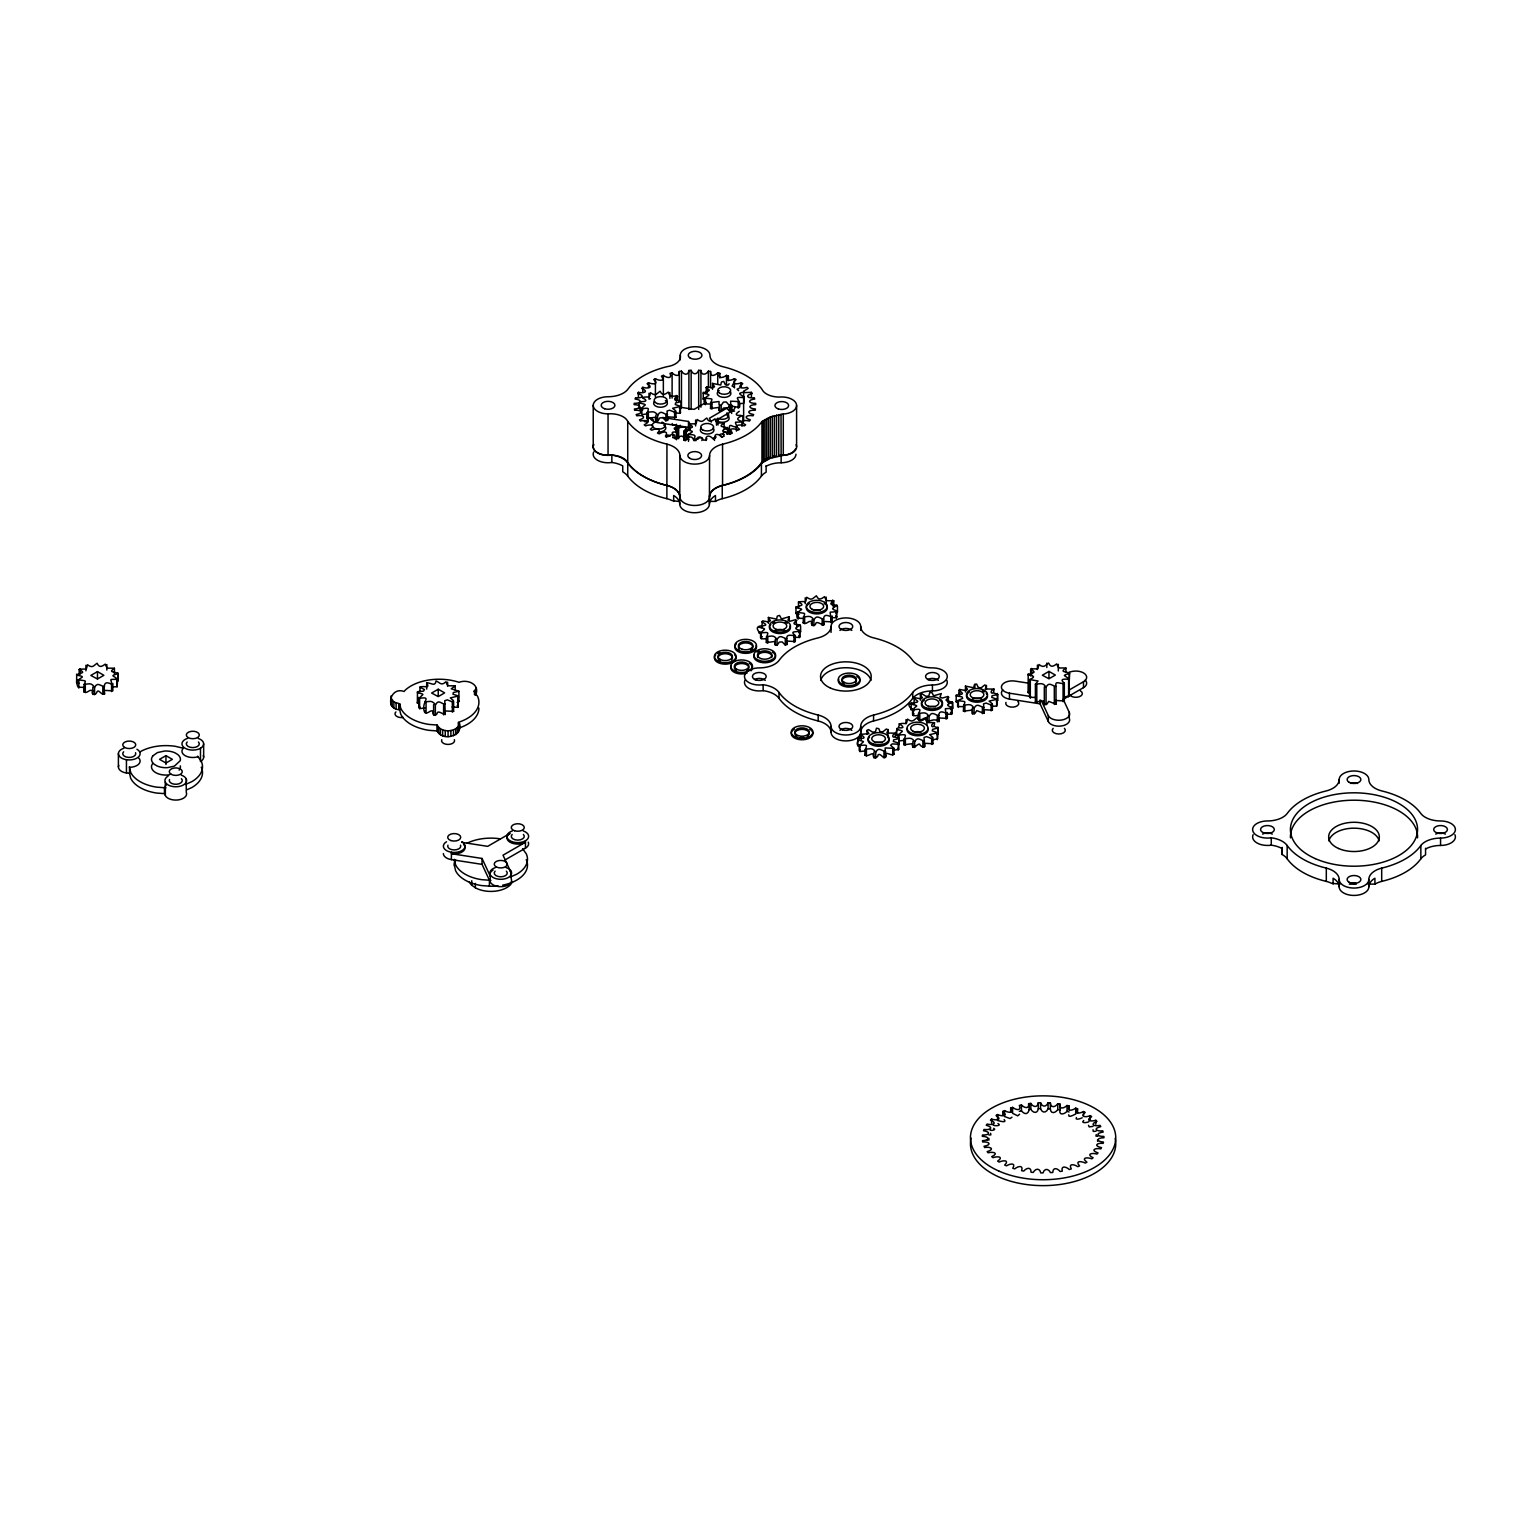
<?xml version="1.0" encoding="UTF-8"?>
<svg xmlns="http://www.w3.org/2000/svg" width="1532" height="1532" viewBox="0 0 1532 1532"><rect width="100%" height="100%" fill="white"/><g stroke="black" fill="none" stroke-linecap="round" stroke-linejoin="round"><path stroke-width="1.5" d="M679.748 496.789A21.563 12.447 0 0 0 666.88 485.395A72.349 41.766 0 0 1 627.737 462.798A17.771 10.264 0 0 0 608.051 455.215A14.841 8.56 0 0 1 593.727 444.433A14.841 8.56 0 0 0 611.842 455.081A22.52 13.003 0 0 1 627.737 462.798A72.655 41.938 0 0 0 666.937 485.472A21.62 12.486 0 0 1 679.902 496.904A14.841 8.56 0 0 0 694.724 505.483A14.841 8.56 0 0 0 709.565 496.904A21.391 12.352 0 0 1 722.549 485.548A72.655 41.938 0 0 0 761.959 462.913L770.366 458.279L783.292 455.33L783.292 413.966L785.61 413.793A14.841 8.56 0 0 0 796.468 404.41A14.841 8.56 0 0 0 781.78 396.96A17.771 10.264 0 0 1 762.093 389.454A72.655 41.938 0 0 0 722.893 366.703A21.62 12.486 0 0 1 709.929 355.271A14.841 8.56 0 0 0 695.107 346.711A14.841 8.56 0 0 0 680.265 355.271A17.771 10.264 0 0 1 667.282 366.627A72.655 41.938 0 0 0 627.871 389.262A21.62 12.486 0 0 1 608.051 396.75A14.841 8.56 0 0 0 593.229 405.31L593.229 446.655M1010.66 1112.002L1010.66 1108.076L1012.595 1107.387C1015.678 1109.915 1021.767 1111.409 1019.354 1105.453L1021.442 1104.955C1024.257 1107.981 1029.389 1109.474 1028.642 1103.672L1030.844 1103.385C1033.162 1107.291 1037.547 1107.981 1038.313 1102.772L1040.554 1102.695C1042.162 1107.33 1046.279 1107.234 1048.099 1102.772L1050.339 1102.906C1050.684 1108.345 1055.28 1107.272 1057.769 1103.691L1059.933 1104.036C1058.918 1109.838 1064.089 1108.402 1067.038 1105.491L1069.106 1106.027C1066.406 1111.926 1072.477 1110.547 1075.713 1108.134L1077.59 1108.842L1077.59 1112.787M1340.06 884.117L1331.576 883.294A21.563 12.447 0 0 0 1326.31 881.398A72.349 41.766 0 0 1 1287.167 858.801A22.52 13.003 0 0 0 1282.169 854.511L1282.265 847.388M114.421 673.812L114.421 668.278C107.24 667.703 107.412 669.829 105.229 664.122C101.533 666.956 99.12 667.818 97.091 663.26C93.356 665.692 92.705 668.622 87.439 664.735C85.983 671.38 86.864 668.048 79.166 669.503L79.166 675.057M455.195 690.013L455.195 685.896C448.129 685.283 447.976 687.504 445.984 681.721C441.312 686.164 440.22 682.832 436.103 680.917C434.897 687.274 431.354 682.563 426.7 682.87C430.626 689.343 423.866 685.264 419.94 687.121L419.94 691.258M651.923 418.772C645.259 414.923 649.97 421.836 647.232 422.526M677.489 396.252C670.997 399.086 677.891 403.739 677.489 396.252C670.422 395.62 670.288 397.956 668.278 392.096C664.601 394.93 662.169 395.811 660.158 391.235C656.424 393.686 655.773 396.616 650.506 392.709C648.898 399.814 650.104 395.677 642.234 397.497M724.1 428.96L724.1 423.043C717.014 422.449 716.919 424.632 714.889 418.887C711.212 421.721 708.799 422.602 706.769 418.025C702.939 420.457 702.537 423.426 697.117 419.5C695.432 426.796 696.907 422.506 688.845 424.287L688.845 430.186M729.098 383.766L728.083 385.126L725.402 384.858L723.698 381.391L721.419 382.043L720.749 385.068L712.533 383.402L714.525 386.811L712.361 387.941L706.673 386.773L705.773 393.552M796.889 626.377L795.797 619.656L790.167 621.207L787.965 620.115L789.286 616.726L781.473 618.947L779.558 615.443L777.279 616.094L776.609 619.12L768.394 617.453L770.404 620.728L768.451 621.973L762.534 620.824L761.634 627.603L762.534 626.722M833.753 606.71L833.753 600.812C826.571 600.238 826.725 602.363 824.542 596.637C820.846 599.491 818.433 600.352 816.403 595.795C812.669 598.227 812.037 601.157 806.751 597.269C805.085 604.566 806.56 600.276 798.478 602.038L798.478 607.955M895.55 733.158C889.058 735.973 895.952 740.626 895.55 733.158L886.856 733.043L888.081 730.075L886.358 729.002L882.815 731.817L879.942 731.607L878.851 728.677L876.457 728.198L875.481 731.76L872.665 732.181L868.567 729.615L867.074 730.802L868.912 733.656L860.295 734.383C861.061 737.83 853.018 744.648 860.141 746.639M934.501 722.664C928.009 725.479 934.788 730.209 934.501 722.664C927.377 722.051 927.243 724.291 925.29 718.489C921.613 721.342 919.2 722.204 917.17 717.646C913.417 720.078 912.785 723.008 907.519 719.121C905.833 726.417 907.308 722.127 899.246 723.889C900.242 727.528 891.93 733.273 898.633 736.049M948.921 703.226L947.829 696.524L942.199 698.075L939.997 696.983L941.318 693.575L933.524 695.815L932.222 692.847L929.828 692.368L928.832 695.93L926.037 696.332L921.919 693.785L920.445 694.973L922.417 697.73L920.675 698.764L914.566 697.692L913.666 704.471M993.981 689.094C987.489 691.928 994.211 696.639 993.981 689.094L985.268 688.979L986.493 686.01L984.77 684.938L981.227 687.753L978.354 687.542L976.631 684.076L974.371 684.727L973.682 687.753L965.466 686.087L967.496 689.362L965.735 690.53L959.626 689.457L958.726 694.264L956.16 695.911L961.981 696.811L962.632 698.439L957.634 700.603L957.634 706.501L964.471 706.712M1065.908 672.491L1065.908 668.067C1058.727 667.492 1058.899 669.599 1056.716 663.892C1053.02 666.746 1050.607 667.607 1048.577 663.03C1044.843 665.482 1044.192 668.412 1038.926 664.524C1037.241 671.82 1038.734 667.531 1030.653 669.293L1030.653 675.938M729.711 434.265L728.734 432.101L731.549 431.258M79.166 669.503C86.749 673.486 80.181 672.51 76.6 675.095C91.173 677.872 72.483 676.531 78.094 687.159L85.083 687.447M79.013 683.234L76.6 682.468L77.117 681.319M418.849 703.571L417.374 703.035L417.47 691.679L423.445 691.181L424.46 689.611L419.94 687.121M417.374 703.035L417.47 702.02M642.789 409.867C638.384 410.48 638.021 403.05 640.797 401.748M639.667 408.967L639.763 407.952M688.845 424.287C697.998 428.52 686.719 427.236 687.236 430.224C701.599 431.928 679.902 433.479 688.826 439.646M688.691 436.524L686.279 435.758L686.796 434.609M705.773 387.634C713.357 391.618 706.769 390.641 703.207 393.207C717.091 396.003 700.852 394.337 704.682 403.816L711.691 404.103M705.601 399.89L703.207 399.124L703.724 397.975M760.542 633.712C748.439 620.766 775.594 629.556 761.634 621.686M759.068 633.176L759.585 632.027M798.478 602.038C806.062 606.021 799.493 605.025 795.912 607.61C809.739 610.368 793.595 608.779 797.406 618.219L803.802 618.43M799.053 614.428L795.912 613.528L797.597 612.072M857.728 745.873L857.843 738.941M896.68 735.379L896.775 728.447M913.895 710.886C897.771 698.496 928.009 706.003 913.666 698.554M911.1 710.044L911.195 703.111M958.113 702.479L956.16 701.809L956.677 700.66M1030.653 669.293C1038.026 673.333 1031.706 672.28 1028.087 674.865C1034.043 675.823 1035.938 676.895 1029.581 679.557L1029.581 697.29L1036.417 697.481M1030.059 693.249L1028.087 692.598L1028.623 691.449M714.525 440.431L713.663 437.826L716.229 437.022M92.705 690.951C89.545 688.213 87.247 694.398 83.915 691.851C82.575 679.174 90.809 681.625 78.094 679.787M83.915 691.851L84.969 689.764M444.72 711.25C447.918 719.561 437.463 707.803 436.965 713.893C435.088 716.919 431.411 713.797 433.384 711.403C430.205 708.952 428.002 714.927 424.69 712.418C420.074 702.116 433.345 696.179 419.596 698.324C421.53 694.092 426.949 694.724 417.374 692.694M424.69 712.418L425.13 711.116M667.014 417.202L667.837 419.883L665.884 420.84L662.782 417.719L659.909 417.891L657.63 421.128L655.524 420.323L655.485 417.259L646.983 418.351C645.47 410.212 653.379 406.957 642.348 408.718C642.061 404.793 650.564 405.291 639.667 403.069M646.983 418.351L647.27 417.355M683.77 440.297L683.827 431.143L686.47 428.175L684.574 426.911L678.676 427.677L677.948 426.739L680.342 425.264M743.863 392.192C734.843 393.494 743.231 394.796 743.25 397.573C731.281 396.673 741.66 399.201 739.439 407.493L732.717 406.325L730.592 407.091L731.377 410.04L729.423 410.978L726.321 407.857L723.449 408.048L721.17 411.285L719.044 410.48L719.025 407.416L710.522 408.508C710.293 396.367 716.382 400.024 704.682 397.918M710.522 408.508L711.576 406.42M786.414 641.391L787.237 644.091L785.284 645.049L782.182 641.908L779.309 642.1L777.03 645.336L774.905 644.532L774.886 641.468L766.383 642.559C765.177 633.788 772.856 631.49 761.27 632.888C763.242 628.656 768.624 629.307 759.068 627.277M766.383 642.559L766.804 641.257M823.278 621.743C826.457 630.054 816.02 618.296 815.503 624.386C813.664 627.373 809.93 624.328 811.922 621.896C808.743 619.445 806.541 625.42 803.228 622.911C803.132 611.191 808.896 614.255 797.406 612.302M803.228 622.911L803.515 621.915M895.531 737.064L899.265 738.52L893.673 739.822L893.347 741.488L898.001 742.79L898.25 744.246L892.237 743.901L890.609 745.299L893.96 748.344L893.96 754.242C891.528 756.674 883.734 749.837 886.032 755.851C884.136 761.404 881.168 752.729 878.142 754.702C878.41 757.67 872.857 759.566 873.24 755.582C874.178 750.584 867.438 757.574 865.044 755.257C863.799 746.563 871.574 744.016 859.95 745.586C861.999 741.297 867.591 742.158 857.728 739.956M865.044 755.257L866.308 752.978M912.498 743.671L903.995 744.763C902.788 735.992 910.468 733.675 898.882 735.092C900.95 730.821 906.484 731.626 896.68 729.462M903.995 744.763L904.589 743.212M926.649 719.6C926.764 714.621 921 722.012 918.415 719.427C916.519 711.327 925.462 707.937 913.781 709.795C913.455 705.85 922.072 706.386 911.1 704.126M971.958 710.101L963.456 711.193C963.302 699.492 969.258 702.403 957.634 700.603M963.456 711.193L964.375 709.239M1044.096 700.947L1035.402 701.962L1035.402 684.249L1038.083 680.993L1029.581 679.557M1035.402 701.962L1036.455 699.875M186.253 778.907L186.253 792.197A10.858 6.262 0 0 1 181.197 799.244L178.593 799.876A10.858 6.262 0 0 1 165.303 795.453L165.303 786.299A10.858 6.262 0 0 1 166.375 784.786M475.59 689.362L473.982 691.258L477.563 696.275A39.794 22.98 0 0 1 459.025 722.108C464.866 734.996 443.437 742.675 437.118 730.936L428.826 730.324A39.794 22.98 0 0 1 400.695 714.065L399.699 709.68C384.475 709.756 390.085 686.125 404.103 691.507L404.659 690.721A39.794 22.98 0 0 1 459.025 682.315C467.375 679.021 480.55 684.095 475.59 695.279L475.954 687.734M390.698 703.475L391.062 701.867M458.547 731.951L458.93 724.425M743.69 391.445L744.878 392.594L751.408 392.345L752.193 393.571C744.169 395.582 747.961 398.607 754.299 397.745L754.74 399.029C746.831 400.063 748.631 403.471 755.659 403.356L755.755 404.64C748.286 404.793 747.731 408.431 755.448 409.006L755.18 410.289C748.42 409.714 745.644 413.065 753.667 414.559L753.035 415.804C747.118 414.693 742.426 417.355 750.354 419.883L749.397 421.051C744.246 419.596 738.386 421.204 745.624 424.824L744.341 425.896C740.033 424.153 733.081 424.728 739.573 429.286L738.003 430.205C734.288 428.251 727.221 427.754 732.353 433.096L730.553 433.882C727.26 431.622 720.672 430.358 724.176 436.218L722.185 436.812C719.217 434.092 713.452 432.579 715.253 438.516L713.108 438.937C710.503 435.548 705.601 434.341 705.792 439.971L703.552 440.182C701.541 435.988 697.137 435.548 696.045 440.546L693.785 440.546C692.694 435.548 688.289 435.988 686.259 440.182L684.038 439.971C684.23 434.341 679.327 435.548 676.723 438.937L674.578 438.516C676.359 432.579 670.614 434.092 667.646 436.812L665.635 436.218C668.967 430.377 662.628 431.622 659.258 433.882L657.458 433.096C662.609 427.754 655.543 428.251 651.809 430.205L650.257 429.286C656.749 424.728 649.798 424.153 645.489 425.896L644.206 424.824C651.426 421.223 645.566 419.577 640.433 421.051L639.457 419.883C647.213 417.298 642.751 414.712 636.795 415.804L636.163 414.559C644.187 413.065 641.41 409.714 634.65 410.289L634.382 409.006C642.1 408.431 641.525 404.793 634.076 404.64L634.171 403.356C641.18 403.49 643 400.043 635.071 399.029L635.531 397.745C641.87 398.607 645.661 395.582 637.638 393.571L638.423 392.345C643.976 393.667 649.204 391.503 641.659 388.419L642.789 387.29C647.462 388.917 654.087 387.788 647.078 383.709L648.496 382.694C652.575 384.551 659.392 384.551 653.724 379.553L655.409 378.691C658.971 380.798 665.616 381.679 661.441 376.068L663.356 375.378C666.477 377.83 672.682 379.304 670.039 373.348L672.108 372.851C674.961 375.895 680.074 377.236 679.27 371.472L681.453 371.146C683.789 374.938 688.404 375.8 688.902 370.457L691.143 370.342C692.751 374.957 697.079 374.957 698.688 370.342L700.928 370.457C701.426 375.8 706.041 374.938 708.378 371.146L710.561 371.472C709.737 377.217 714.87 375.895 717.723 372.851L719.791 373.348C717.148 379.304 723.353 377.83 726.474 375.378L728.389 376.068C724.215 381.717 730.86 380.779 734.422 378.691L736.107 379.553C730.247 384.532 737.332 384.551 741.335 382.694L742.752 383.709C735.935 387.826 742.273 388.898 747.042 387.29L748.171 388.419L743.633 391.292L743.633 421.166M912.229 744.935C913.091 751.197 917.113 743.326 919.583 744.092C920.062 746.62 925.941 748.842 924.792 744.552M1077.59 1108.842C1073.223 1114.415 1079.907 1113.592 1083.526 1111.543L1085.192 1112.423C1079.371 1117.326 1086.15 1117.441 1090.305 1115.622L1091.684 1116.637C1084.771 1120.62 1091.014 1121.864 1095.859 1120.275L1096.931 1121.424C1089.329 1124.411 1094.365 1126.633 1100.033 1125.388L1100.799 1126.614C1092.756 1128.49 1096.299 1131.612 1102.753 1130.827L1103.155 1132.091C1095.437 1133.086 1096.682 1136.572 1103.902 1136.438L1103.959 1137.74C1096.586 1137.778 1095.725 1141.417 1103.5 1142.087L1103.174 1143.37C1096.529 1142.719 1093.484 1145.993 1101.527 1147.621L1100.857 1148.866C1095.035 1147.698 1090.133 1150.245 1098.042 1152.907L1097.027 1154.075C1092.048 1152.543 1085.786 1154.094 1093.12 1157.79L1091.818 1158.843C1087.586 1157.081 1080.577 1157.503 1086.916 1162.175L1085.326 1163.094C1081.669 1161.084 1074.621 1160.49 1079.581 1165.909L1077.762 1166.675C1074.506 1164.377 1067.996 1163.037 1071.289 1168.916L1069.279 1169.51C1066.349 1166.714 1060.699 1165.201 1062.289 1171.137L1060.125 1171.52C1057.482 1168.112 1052.867 1166.963 1052.771 1172.478L1050.531 1172.65C1048.501 1168.437 1044.364 1168.093 1043.005 1172.918L1040.745 1172.899C1039.788 1167.805 1035.345 1168.361 1033.238 1172.459L1031.036 1172.229C1031.285 1166.618 1026.44 1167.767 1023.74 1171.099L1021.614 1170.659C1023.625 1164.703 1017.746 1166.216 1014.739 1168.878L1012.767 1168.246C1016.348 1162.482 1009.875 1163.611 1006.467 1165.852L1004.705 1165.048C1009.837 1159.82 1003 1160.222 999.151 1162.079L997.619 1161.122C1004.245 1156.698 997.37 1155.971 992.966 1157.694L991.721 1156.622C999.247 1153.175 993.234 1151.451 988.083 1152.792L987.163 1151.624C995.13 1149.211 990.649 1146.453 984.636 1147.506L984.042 1146.262C992.047 1144.883 989.538 1141.474 982.682 1141.972L982.452 1140.67C990.132 1140.229 989.691 1136.648 982.299 1136.323L982.452 1135.021C989.5 1135.346 991.281 1131.918 983.506 1130.712L984.004 1129.448C990.247 1130.367 994.268 1127.418 986.244 1125.273L987.087 1124.067C992.468 1125.446 998.136 1123.358 990.457 1120.179L991.625 1119.069C996.202 1120.735 1002.924 1119.739 996.03 1115.526L997.485 1114.53C1001.411 1116.426 1008.516 1116.541 1002.828 1111.466L1004.552 1110.623C1007.979 1112.749 1014.816 1113.764 1010.66 1108.076M1028.642 1103.672C1030.825 1110.451 1027.187 1117.613 1021.442 1110.872L1019.354 1111.351M1068.685 1114.798C1068.206 1118.532 1074.162 1114.492 1075.713 1114.032L1075.713 1108.134M92.705 691.085C90.35 693.843 95.176 696.122 96.497 692.943C98.297 687.313 101.112 695.854 104.521 694.034C103.965 685.742 103.18 680.074 111.587 684.172C111.836 678.982 107.412 679.365 117.121 679.365C114.613 675.286 108.581 676.397 118.136 673.64C114.44 671.207 107.604 672.874 114.421 668.278M104.521 694.034L104.157 690.357L112.832 690.836L112.832 683.463M445.276 714.582L444.759 700.66L447.325 699.875L452.361 701.79L453.319 700.43L450.351 697.903L458.413 696.007L452.993 694.207L453.319 692.541L458.911 691.238L451.289 688.806L455.195 685.896M667.569 420.534L667.052 411.036L669.618 410.231L674.654 412.146L675.612 410.806L672.625 408.278L680.706 406.382L675.286 404.582L675.612 402.916L681.204 401.614L677.47 400.178M731.109 410.691L730.592 401.192L739.439 401.595M729.328 433.594C730.668 430.243 726.972 422.755 732.928 426.336C740.109 428.845 734.747 423.847 735.571 422.181C753.629 421.836 727.623 421.204 742.637 415.651M786.969 644.742C785.973 633.635 786.931 635.091 795.3 635.646C788.923 630.207 796.506 632.812 800.106 630.59C792.063 627.967 797.042 627.89 800.279 624.807C794.859 624.596 791.087 624.29 796.889 620.46M823.833 625.075C823.048 617.147 823.201 613.068 830.899 616.707C829.291 608.913 829.827 614.083 836.951 610.923C828.908 608.319 833.906 608.223 837.142 605.159C831.723 604.948 827.931 604.642 833.753 600.812M885.649 757.44L885.132 747.942L893.96 748.344M924.581 746.927L924.064 737.428L926.63 736.643L931.667 738.558L932.624 737.198L929.656 734.671L937.718 732.775L932.279 730.86L932.624 729.328L938.216 728.006L934.482 726.57M926.688 720.749C931.284 721.898 933.562 717.627 939.001 721.591C938.216 713.682 938.388 709.584 946.087 713.223C944.459 705.429 944.995 710.599 952.138 707.439C945.627 705.467 946.431 704.107 952.636 702.671C948.863 700.296 942.276 702.02 948.921 697.328M939.001 721.591L938.656 717.933L947.331 718.412L947.331 712.495M972.245 710.427L972.399 713.778L974.869 713.472L976.784 710.618L984.061 713.376L983.544 703.877L986.091 703.073L991.147 705.007L992.085 703.648L989.117 701.12L997.179 699.224L991.779 697.424L992.085 695.758L997.696 694.456L993.962 693.019M984.061 713.376L984.367 711.193M1044.192 701.196L1044.326 704.567L1046.816 704.241L1048.711 701.388L1056.008 704.145L1056.008 686.432C1054.571 679.557 1060.163 684.555 1064.319 683.234C1059.397 678.791 1063.323 679.116 1068.608 679.155C1066.1 675.057 1060.067 676.167 1069.623 673.41C1065.946 670.997 1059.11 672.644 1065.908 668.067M1056.008 704.145L1056.352 702.135M152.74 763.319L151.668 765.406A14.477 8.349 0 0 0 167.448 775.039L169.669 774.732M179.148 770.136L180.24 768.049A14.477 8.349 0 0 0 180.336 765.866M112.985 686.872L117.121 686.757L117.638 678.408M452.093 706.999L457.877 707.324L458.413 696.007M674.386 412.931L680.17 413.257L680.706 406.382L681.204 407.512L679.385 408.316M726.781 434.15L727.011 432.962M744.246 396.539L743.709 403.414L739.496 403.51M793.787 637.14L799.57 637.465L800.106 630.59M830.65 617.492L836.434 617.817L836.951 610.923M894.113 750.278L898.767 749.186L898.882 735.092M933.065 739.784L937.718 738.692L937.89 727.011M945.818 714.008L951.602 714.333L952.138 707.439M992.525 706.214L996.662 706.099L997.179 699.224M1064.376 696.983L1069.125 695.911L1069.298 672.414M724.1 423.043C714.027 429.86 733.292 423.081 727.815 434.303L727.489 427.409M739.247 411.304C734.594 414.31 735.494 415.861 740.971 415.344M1038.313 1102.772L1038.313 1108.67C1037.547 1113.841 1033.142 1113.209 1030.844 1109.283L1028.642 1109.57M512.626 881.628L510.482 884.768A22.386 12.926 0 0 1 475.36 887.794L471.741 885.17A22.386 12.926 0 0 1 469.405 882.068M706.041 440.507L706.903 438.65M183.304 748.229L182.327 749.608A10.858 6.262 0 0 0 195.617 757.287L198.011 756.712M390.698 697.577L393.877 702.001L399.699 703.782L400.695 708.167A39.794 22.98 0 0 0 428.826 724.406L437.118 725.038C440.89 732.526 453.836 732.583 458.547 726.053M1076.383 1117.537C1074.679 1120.639 1081.075 1118.532 1082.186 1117.786M1083.698 1120.466C1080.098 1123.588 1087.375 1122.745 1088.869 1121.73M1048.099 1102.772L1048.099 1108.689C1046.299 1113.094 1042.066 1113.324 1040.554 1108.593L1040.554 1102.695M699.415 437.692L698.037 438.88M425.264 707.937L419.596 708.646L419.921 706.922M766.957 638.078C765.023 639.553 758.072 638.94 762.323 636.661M797.406 618.219L798.842 617.185M866.212 750.852L859.95 751.503L860.275 749.761M918.989 714.946C917.247 716.229 910.468 716.076 914.01 713.701M593.229 405.31A14.841 8.56 0 0 0 608.051 413.87A17.771 10.264 0 0 1 627.718 421.357A72.655 41.938 0 0 0 666.937 444.127A21.62 12.486 0 0 1 679.902 455.559A14.841 8.56 0 0 0 694.724 464.119A14.841 8.56 0 0 0 709.565 455.559A21.391 12.352 0 0 1 722.549 444.203A72.655 41.938 0 0 0 761.959 421.568L770.366 416.934L783.292 413.966M1069.106 1111.945L1067.038 1111.409C1064.204 1114.339 1058.784 1115.813 1059.933 1109.934L1057.769 1109.608C1055.28 1113.189 1050.684 1114.243 1050.339 1108.823L1050.339 1102.906M83.915 684.459C90.177 683.655 91.307 682.793 94.582 687.236C97.799 681.721 99.982 685.896 104.521 686.642M646.983 412.453C653.992 411.361 653.896 411.17 657.956 415.019C660.886 409.408 663.241 414.195 667.569 414.617M710.522 402.59L719.025 401.518L719.044 404.563L721.17 405.367L723.449 402.131L726.321 401.959L728.581 404.64L731.109 404.774M424.69 702.077C431.756 700.947 431.584 700.813 435.663 704.643C438.592 699.032 440.948 703.82 445.276 704.26M766.383 636.642C772.626 635.952 773.756 635.014 777.03 639.418C780.248 633.903 782.45 638.078 786.969 638.825M803.228 616.994C809.49 616.304 810.62 615.366 813.894 619.771C817.111 614.255 819.314 618.43 823.833 619.177M918.415 713.51C924.677 712.706 925.788 711.844 929.062 716.287C932.279 710.771 934.482 714.946 939.001 715.693M865.044 749.34C871.306 748.535 872.436 747.673 875.71 752.116C878.928 746.601 881.13 750.776 885.649 751.523M903.995 738.845C910.257 738.175 911.387 737.198 914.661 741.622C917.86 736.107 920.062 740.282 924.581 741.028M963.456 705.295C969.679 704.394 970.962 703.724 974.122 708.052C977.339 702.556 979.542 706.731 984.061 707.458M1035.402 684.249C1041.664 683.559 1042.794 682.602 1046.069 687.025C1049.286 681.51 1051.488 685.685 1056.008 686.432M672.146 423.56L673.046 425.207L675.114 424.958M97.474 671.61L90.848 675.44L97.474 679.002L103.87 675.306L97.474 671.61L97.474 679.002M667.224 416.857L675.899 417.336L675.899 411.438M706.329 402.303L694.092 409.37L679.94 407.186M673.065 436.888C673.084 432.426 669.235 431.622 678.121 432.158M717.416 419.538L731.875 411.189A10.858 6.262 0 0 0 735.054 406.765M165.954 755.659L159.558 759.355L165.954 763.032L172.35 759.355L165.954 755.659L165.954 764.525M438.248 689.228L431.622 693.038L438.248 696.6L444.625 692.904L438.248 689.228L438.248 696.179M444.931 710.925L453.606 711.403L453.606 701.062M786.625 641.065L795.3 641.544L795.3 635.646M823.488 621.418L832.163 621.896L832.163 615.979M504.89 860.027L525.438 848.173A10.858 6.262 0 0 0 528.253 842.121M1048.96 671.399L1042.334 675.229L1048.96 678.772L1055.357 675.076L1048.96 671.399L1048.96 678.485M924.236 743.269L932.911 743.748L932.911 737.83M983.716 709.699L992.391 710.178L992.391 704.28M1069.03 690.07L1083.488 681.74A10.858 6.262 0 0 0 1083.488 672.874A10.858 6.262 0 0 0 1068.149 672.874M1063.093 699.415L1083.488 687.638A10.858 6.262 0 0 0 1085.211 680.074M1055.663 700.469L1064.319 700.967L1064.319 683.234M1088.505 1125.292L1089.233 1126.92L1093.025 1126.365M739.133 388.305L737.064 389.205L738.615 390.679M118.136 673.64L117.275 681.453M716.019 419.27L718.01 420.591L716.191 421.396M727.815 428.405C722.644 429.688 720.021 431.239 726.551 432.675M458.911 691.238L458.911 701.579L457.091 702.384M837.449 606.174L837.449 612.072L835.649 612.877M800.604 625.822L800.604 631.72L798.785 632.524M952.636 702.671L952.636 708.588L950.395 709.527M899.265 738.52L898.403 744.858M997.696 694.456L997.696 700.373L996.336 701.005M938.216 728.006L938.216 733.924L936.856 734.556M1069.623 673.41L1068.762 691.564M185.429 784.499L191.806 781.665A36.577 21.122 0 0 0 201.266 761.27L197.628 756.176M186.713 789.823L191.806 787.563A36.577 21.122 0 0 0 201.266 767.168M510.386 876.993L516.782 874.178A36.577 21.122 0 0 0 526.242 853.784L522.584 848.69M697.769 439.014C688.423 439.933 702.613 434.284 687.772 434.552M1093.025 1129.735L1093.293 1131.42L1096.031 1131.248M734.537 411.112L730.534 411.17M647.557 413.87L641.87 414.598L641.87 408.68M904.569 740.282L898.882 740.99M650.506 398.626L648.993 399.143L648.993 393.245M665.635 435.682L668.009 434.973L670.116 436.237M687.236 431.507L683.77 431.43M677.795 427.141C672.567 427.428 673.371 429.745 677.891 430.396M911.195 709.029L912.229 708.722M857.843 744.858L858.858 744.552M1096.261 1134.542L1095.935 1136.093L1097.831 1136.284M1097.582 1139.693L1097.621 1141.321M641.353 401.614C646.293 401.844 647.845 400.178 642.77 398.071M729.328 429.669L726.8 429.515M678.121 438.056L672.797 437.673M958.802 694.283C964.796 694.8 962.326 692.407 958.726 690.338M899.341 727.853C905.355 728.351 902.769 725.977 899.246 723.889M860.39 738.347C866.499 738.788 863.914 736.432 860.295 734.383M653.436 420.036L652.172 419.002M783.292 455.33L785.61 455.138A14.841 8.56 0 0 0 796.104 444.663M987.221 1140.134L988.983 1139.961L988.963 1138.429M1038.313 1108.67L1040.554 1108.593M734.537 387.156L732.105 386.064L733.541 383.326M707.152 392.671L706.673 386.773M690.223 429.305L689.764 423.406M593.688 451.978A14.841 8.56 0 0 0 611.842 462.473A22.52 13.003 0 0 1 622.739 465.9L622.739 471.818A22.52 13.003 0 0 1 627.737 476.088A72.349 41.766 0 0 0 666.88 498.685A21.563 12.447 0 0 1 672.146 500.6L678.312 501.404M708.512 501.404L715.482 501.404A21.563 12.447 0 0 1 722.261 498.685A72.349 41.766 0 0 0 761.423 476.088A21.563 12.447 0 0 1 766.134 472.182L766.134 465.594M1349.347 884.117L1356.318 884.117M1367.942 884.117L1374.913 884.117A21.563 12.447 0 0 1 1381.692 881.398A72.349 41.766 0 0 0 1420.853 858.801A21.563 12.447 0 0 1 1425.564 854.875L1425.564 848.288M724.062 434.36C719.868 432.962 718.182 435.241 722.012 437.252M988.944 1135.021L990.84 1134.886L990.629 1133.316M989.94 1129.965C991.223 1131.056 997.045 1129.793 993.617 1128.299M724.31 426.834L725.172 428.156M1048.099 1108.689L1050.339 1108.823M118.768 765.349A10.858 6.262 0 0 0 126.447 773.009L129.511 773.22L130.622 778.103A36.577 21.122 0 0 0 156.475 793.04L164.958 793.672M165.954 787.85L156.475 787.122A36.577 21.122 0 0 1 130.622 772.205L129.377 766.728M490.91 880.364L481.45 879.636A36.577 21.122 0 0 1 455.579 864.699L454.334 859.241M993.081 1125.082C994.651 1126.135 1002.292 1126.097 997.964 1123.473M689.611 429.898L688.481 427.371L657.841 422.64A10.858 6.262 0 0 1 650.162 418.217M662.552 417.47L688.481 421.472L690.3 425.398M1028.7 683.176L1015.065 681.089A10.858 6.262 0 0 0 1001.775 685.513A10.858 6.262 0 0 0 1009.454 693.192L1030.634 696.486M1002.866 689.898A10.858 6.262 0 0 0 1009.454 699.09L1040.094 703.839L1048.309 721.515A10.858 6.262 0 0 0 1061.599 725.957A10.858 6.262 0 0 0 1069.279 718.278L1069.279 712.361L1064.051 701.12M461.745 842.332L487.674 846.353L510.099 833.389A10.858 6.262 0 0 0 510.099 842.255A10.858 6.262 0 0 0 525.438 842.255L503.013 855.201L511.228 872.895A10.858 6.262 0 0 0 510.137 871.382M493.074 870.08A10.858 6.262 0 0 0 490.259 876.132L482.044 858.456L451.404 853.707A10.858 6.262 0 0 0 465.077 847.656M511.228 871.421L511.228 878.813A10.858 6.262 0 0 1 506.173 885.86L503.549 886.473A10.858 6.262 0 0 1 490.259 882.049L482.044 864.354L451.404 859.624A10.858 6.262 0 0 1 443.361 853.573M644.283 421.511L645.7 421.836M997.485 1120.447C999.113 1120.907 1007.558 1123.454 1004.169 1119.547M799.206 630.495L800.604 631.72M996.298 699.128L997.696 700.373M936.818 732.698L938.216 733.924M1068.857 690.032L1069.623 691.143M898.499 743.326L899.265 744.418M117.37 679.921L118.136 681.012M182.844 748.114L175.414 746.333A36.577 21.122 0 0 0 140.082 751.81M700.028 437.616L702.384 438.344L701.867 440.565M824.542 602.555L826.15 602.976L826.15 597.059M950.491 712.437L952.138 713.357M679.48 411.572L680.706 412.28M835.744 616.113L836.951 616.841M798.881 635.761L800.106 636.489M897.561 748.459L898.767 749.186M457.187 705.62L458.413 706.348M946.01 716.536L947.331 718.412M674.769 415.632L675.899 417.336M831.033 620.192L832.163 621.896M794.38 640.05L795.3 641.544M452.687 709.91L453.606 711.403M665.424 436.026L666.324 437.348M1011.963 1117.211L1010.048 1118.552L1004.552 1116.522L1004.552 1110.623M932.203 742.484L932.911 743.748M893.271 752.997L893.96 754.242M991.893 709.22L992.391 710.178M1041.243 700.43L1048.309 715.616L1048.309 721.515M711.269 422.162L709.431 418.236L731.875 405.271L731.875 411.189M1019.565 1114.224L1017.688 1115.851L1012.595 1113.304L1012.595 1107.387M952.636 708.588L952.31 701.675M837.142 611.077L837.449 612.072M458.585 700.584L458.911 701.579M475.59 692.024L475.954 693.651M1440.559 838.081A21.563 12.447 0 0 0 1420.853 845.492A72.349 41.766 0 0 1 1381.692 868.108A21.563 12.447 0 0 0 1368.842 879.483A14.841 8.56 0 0 1 1354.001 888.062A14.841 8.56 0 0 1 1339.179 879.483A21.563 12.447 0 0 0 1326.31 868.108A72.349 41.766 0 0 1 1287.167 845.492A22.52 13.003 0 0 0 1271.273 837.793A14.841 8.56 0 0 1 1252.736 830.631A14.841 8.56 0 0 1 1267.443 820.961A21.563 12.447 0 0 0 1287.167 813.53A72.349 41.766 0 0 1 1326.31 790.914A21.563 12.447 0 0 0 1339.179 779.539A14.841 8.56 0 0 1 1354.001 770.979A14.841 8.56 0 0 1 1368.842 779.539A21.563 12.447 0 0 0 1381.692 790.914A72.349 41.766 0 0 1 1420.853 813.53A21.563 12.447 0 0 0 1440.559 820.961A14.841 8.56 0 0 1 1455.4 829.521A14.841 8.56 0 0 1 1440.559 838.081L1440.559 845.453A21.563 12.447 0 0 0 1425.564 848.977M1420.853 845.492L1420.853 858.801M1381.692 868.108L1381.692 881.398M1374.913 884.117L1374.913 878.219L1373.553 879.119A21.563 12.447 0 0 0 1368.842 886.875A14.841 8.56 0 0 1 1354.001 895.435A14.841 8.56 0 0 1 1339.179 886.875A21.563 12.447 0 0 0 1333.089 878.219L1333.089 884.117M1368.842 879.483L1368.842 886.875M1339.179 779.539L1339.179 783.235M1339.179 879.483L1339.179 886.875M1326.31 868.108L1326.31 881.398M1287.167 845.492L1287.167 858.801M1282.169 854.511L1282.169 848.613A22.52 13.003 0 0 0 1271.273 845.166A14.841 8.56 0 0 1 1253.119 834.691M1271.273 837.793L1271.273 845.166M1095.859 1120.275L1095.859 1124.22M1090.305 1115.622L1090.305 1119.547M1083.488 681.74L1083.488 687.638M1083.526 1111.543L1083.526 1115.468M1069.106 1106.027L1069.106 1109.972M1068.608 679.155L1068.608 696.868M1067.038 1105.491L1067.038 1111.409M1063.074 683.961L1063.074 701.675M1059.933 1104.036L1059.933 1109.934M1058.325 664.313L1058.325 670.959M1057.769 1103.691L1057.769 1109.608M1054.322 686.738L1054.322 704.452M1046.816 663.107L1046.816 667.531M1046.069 687.025L1046.069 704.739M1044.326 686.834L1044.326 704.567M1040.094 699.894L1040.094 703.839M1037.413 665.041L1037.413 669.484M1036.781 684.881L1036.781 702.594M1031.572 668.431L1031.572 675.076M1030.844 1103.385L1030.844 1109.283M1030.308 680.495L1030.308 698.209M1028.202 673.85L1028.087 692.598M1021.442 1104.955L1021.442 1110.872M1009.454 693.192L1009.454 699.09M1002.828 1111.466L1002.828 1115.392M997.37 693.46L997.37 699.358M997.485 1114.53L997.485 1118.475M996.662 700.201L996.662 706.099M991.625 1119.069L991.625 1122.994M991.147 705.007L991.147 710.905M986.378 685.359L986.378 689.285M982.376 707.765L982.376 713.682M974.869 684.134L974.869 688.079M974.122 708.052L974.122 713.969M972.399 707.88L972.399 713.778M965.466 686.087L965.466 691.985M964.854 705.907L964.854 711.825M959.626 689.457L959.626 695.375M958.362 701.522L958.362 707.439M956.255 694.896L956.16 701.809M951.602 708.416L951.602 714.333M947.829 696.524L947.829 702.422M946.087 713.223L946.087 719.121M937.316 715.999L937.316 721.898M937.182 733.751L937.182 739.669M932.433 685.015A21.563 12.447 0 0 0 912.727 692.445A72.349 41.766 0 0 1 873.566 715.042A21.563 12.447 0 0 0 860.716 726.436A14.841 8.56 0 0 1 845.875 734.996A14.841 8.56 0 0 1 831.053 726.436A21.563 12.447 0 0 0 818.184 715.042A72.349 41.766 0 0 1 779.022 692.445A22.52 13.003 0 0 0 763.147 684.727A14.841 8.56 0 0 1 744.609 677.584A14.841 8.56 0 0 1 759.317 667.895A21.563 12.447 0 0 0 779.022 660.464A72.349 41.766 0 0 1 818.184 637.867A21.563 12.447 0 0 0 831.053 626.473A14.841 8.56 0 0 1 845.875 617.913A14.841 8.56 0 0 1 860.716 626.473A21.563 12.447 0 0 0 873.566 637.867A72.349 41.766 0 0 1 912.727 660.464A21.563 12.447 0 0 0 932.433 667.895A14.841 8.56 0 0 1 947.274 676.455A14.841 8.56 0 0 1 932.433 685.015L932.433 690.932A21.563 12.447 0 0 0 912.727 698.343A72.349 41.766 0 0 1 873.566 720.959A21.563 12.447 0 0 0 860.716 732.334A14.841 8.56 0 0 1 845.875 740.913A14.841 8.56 0 0 1 831.053 732.334A21.563 12.447 0 0 0 818.184 720.959A72.349 41.766 0 0 1 779.022 698.343A22.52 13.003 0 0 0 763.147 690.645A14.841 8.56 0 0 1 744.992 680.151M931.667 738.558L931.667 744.456M929.062 716.287L929.062 722.185M927.339 716.095L927.339 722.012M926.898 718.91L926.898 724.827M922.896 741.335L922.896 747.233M920.426 694.302L920.426 700.22M919.794 714.142L919.794 720.04M914.661 741.622L914.661 747.52M913.302 709.756L913.302 715.655M912.727 692.445L912.727 698.343M912.919 741.431L912.919 747.348M912.574 708.818L912.574 714.735M906.006 719.638L906.006 723.583M905.374 739.477L905.374 745.375M898.173 734.154L898.173 738.098M898.25 744.246L898.25 750.163M892.716 749.052L892.716 754.97M887.966 729.404L887.966 735.322M883.964 751.829L883.964 757.727M875.71 752.116L875.71 758.014M873.968 751.925L873.968 757.842M873.566 715.042L873.566 720.959M867.055 730.151L867.055 734.077M866.423 749.971L866.423 755.889M861.214 733.522L861.214 739.42M860.716 626.473L860.716 630.418M860.716 726.436L860.716 732.334M859.95 745.586L859.95 751.503M859.222 744.667L859.222 750.565M836.434 611.9L836.434 617.817M832.661 600.008L832.661 605.925M831.053 626.473L831.053 632.39M831.053 726.436L831.053 732.334M830.899 616.707L830.899 622.605M822.148 619.483L822.148 625.382M818.184 715.042L818.184 720.959M813.894 619.771L813.894 625.669M812.152 619.579L812.152 625.496M805.238 597.786L805.238 603.704M804.626 617.626L804.626 623.524M799.57 631.548L799.57 637.465M798.134 613.24L798.134 619.139M796.602 405.52L796.602 446.865M796.027 606.595L795.912 613.528M794.055 636.355L794.055 642.272M789.286 616.726L789.286 620.652M785.284 639.131L785.284 645.049M781.014 414.253L781.148 462.76A21.563 12.447 0 0 0 766.134 466.264M779.022 692.445L779.022 698.343M778.754 414.617L778.754 455.962M777.03 639.418L777.03 645.336M776.552 415.057L776.552 456.421M775.307 639.246L775.307 645.144M774.426 415.593L774.426 456.957M772.358 416.225L772.358 457.57M770.366 416.934L770.366 458.279M768.47 417.719L768.47 459.064M768.394 617.453L768.394 623.352M767.762 637.274L767.762 643.191M766.67 418.581L766.67 459.926M764.985 419.519L764.985 460.864M763.415 420.515L763.415 461.86M763.147 684.727L763.147 690.645M761.959 421.568L761.959 462.913M763.453 460.711A21.563 12.447 0 0 0 761.423 462.798L761.423 476.088M761.27 632.888L761.27 638.806M760.542 631.969L760.542 637.867M751.408 392.345L751.408 396.941M742.943 416.647L742.943 422.564M741.928 422.392L741.928 426.336M741.335 382.694L741.335 387.29M738.194 402.303L738.194 408.221M736.413 427.198L736.413 431.124M734.422 378.691L734.422 387.883M731.645 409.523L731.645 413.468M729.902 430.3L729.902 434.245M729.423 405.08L729.423 410.978M728.389 376.068L728.389 380.664M726.474 375.378L726.474 384.57M722.549 444.203L722.549 485.548M761.423 462.798A72.349 41.766 0 0 1 722.261 485.395L722.261 498.685M721.17 405.367L721.17 411.285M719.791 373.348L719.791 377.944M719.446 405.176L719.446 411.093M717.723 372.851L717.723 384.321M718.01 420.591L718.01 425.034M716.497 419.308L716.497 425.207M715.482 501.404L715.482 495.506L714.123 496.406A21.563 12.447 0 0 0 709.412 504.162A14.841 8.56 0 0 1 694.571 512.741A14.841 8.56 0 0 1 679.748 504.162A21.563 12.447 0 0 0 673.659 495.506L673.659 501.404M712.533 383.402L712.533 389.3M711.901 403.222L711.901 409.14M710.561 371.472L710.561 387.539M709.565 455.559L709.412 504.162M708.378 371.146L708.378 387.232M705.409 398.837L705.409 404.754M703.303 392.192L703.207 399.124M700.928 370.457L700.928 407.206M698.688 370.342L698.688 409.408M695.605 420.036L695.605 425.934M691.143 370.342L691.143 409.408M688.902 370.457L688.902 409.504M688.481 421.472L688.481 427.371M688.5 435.471L688.5 441.388M686.374 428.845L686.279 435.758M685.168 432.062L685.168 440.91M681.453 371.146L681.453 407.914M681.204 401.614L681.204 407.512M680.265 355.271L680.265 359.867M680.17 407.359L680.17 413.257M679.902 455.559L679.748 504.162M679.27 371.472L679.27 401.327M678.676 427.677L678.676 438.746M677.948 426.739L677.948 437.807M676.57 425.456L676.57 432.101M676.397 395.467L676.397 401.365M676.474 424.268L676.474 439.761M674.654 412.146L674.654 418.064M672.108 372.851L672.108 398.109M669.886 392.518L669.886 398.416M666.937 444.127L666.88 498.685M665.884 414.923L665.884 420.84M663.356 375.378L663.356 396.06M657.63 415.21L657.63 421.128M655.907 415.038L655.907 420.936M655.409 378.691L655.409 397.075M648.496 382.694L648.496 387.29M648.362 413.065L648.362 418.983M647.404 417.987L647.404 421.913M642.789 387.29L642.789 391.886M641.161 407.761L641.161 411.706M638.423 392.345L638.423 396.941M627.718 421.357L627.737 476.088M611.842 455.081L611.842 462.473M608.051 413.87L608.051 455.215M525.438 840.781L525.438 848.173M490.259 874.657L490.259 882.049M489.417 880.249L489.417 886.147M482.044 858.456L482.044 864.354M475.36 883.37L475.36 887.794M474.499 690.875L474.499 694.819M471.741 880.728L471.741 885.17M458.317 722.281L458.317 726.225M457.877 696.983L457.877 707.324M457.474 727.566L457.474 733.464M455.751 728.868L455.751 734.766M454.525 860.103L454.525 866.02M453.491 729.864L453.491 735.762M452.361 701.79L452.361 712.112M451.404 852.232L451.404 859.624M450.887 730.477L450.887 736.394M448.072 730.707L448.072 736.605M447.593 682.142L447.593 686.279M445.257 730.477L445.257 736.394M443.61 704.548L443.61 714.889M442.652 729.864L442.652 735.762M440.393 728.868L440.393 734.766M438.669 727.566L438.669 733.464M437.597 726.053L437.597 731.951M437.118 725.038L437.118 730.936M435.356 704.835L435.356 715.176M433.613 704.663L433.613 715.004M426.7 682.87L426.7 689.074M426.068 702.709L426.068 713.031M419.596 698.324L419.596 708.646M418.868 697.386L418.868 707.727M399.699 703.782L399.699 709.68M398.741 703.628L398.741 709.527M396.118 702.997L396.118 708.914M393.877 702.001L393.877 707.918M392.154 700.698L392.154 706.616M391.062 695.949L391.062 705.103M203.66 743.843L203.66 757.134M200.481 748.267L200.481 761.557A10.858 6.262 0 0 0 203.296 755.506M165.303 782.143L165.303 795.453M164.46 787.735L164.46 793.633M129.569 773.507L129.511 767.302L132.058 767.111A10.858 6.262 0 0 0 138.665 757.919M126.447 759.719L126.447 773.009M118.404 753.667L118.404 766.957M117.811 672.625L117.811 680.017M117.121 679.365L117.121 686.757M111.587 684.172L111.587 691.564M106.838 664.543L106.838 670.078M102.836 686.949L102.836 694.341M94.582 687.236L94.582 694.628M92.839 687.045L92.839 694.436M85.926 665.271L85.926 670.805M85.294 685.091L85.294 692.483M80.085 668.641L80.085 674.176M78.821 680.706L78.821 688.098M76.715 674.061L76.6 682.468M526.242 859.682A36.577 21.122 0 0 1 502.649 885.151M498.053 885.86A36.577 21.122 0 0 1 490.91 886.262L481.45 885.553A36.577 21.122 0 0 1 455.579 870.616L454.334 865.159A36.577 21.122 0 0 1 455.579 859.682M466.781 843.366A36.577 21.122 0 0 1 500.37 838.847M463.622 844.534A10.858 6.262 0 0 1 464.713 846.047M506.173 867.61A10.858 6.262 0 0 1 509.064 877.07A10.858 6.262 0 0 1 492.423 877.07A10.858 6.262 0 0 1 495.315 867.61M523.197 830.918A10.858 6.262 0 0 1 526.089 840.379A10.858 6.262 0 0 1 509.467 840.379A10.858 6.262 0 0 1 512.339 830.918M461.898 841.757A10.858 6.262 0 0 1 461.898 850.605A10.858 6.262 0 0 1 446.54 850.605A10.858 6.262 0 0 1 446.54 841.757M460.519 845.204A6.511 3.753 0 0 1 454.219 849.934A6.511 3.753 0 0 1 447.938 845.204M506.383 871.153A6.511 3.753 0 0 1 500.734 876.802A6.511 3.753 0 0 1 495.104 871.153M523.408 834.48A6.511 3.753 0 0 1 517.778 840.111A6.511 3.753 0 0 1 512.128 834.48M478.922 708.129A39.794 22.98 0 0 1 459.025 728.026M454.353 739.707A6.511 3.753 0 0 1 448.072 744.437A6.511 3.753 0 0 1 441.771 739.707M403.242 717.455A6.511 3.753 0 0 1 396.386 716.114A6.511 3.753 0 0 1 395.907 711.94M181.197 775.096A10.858 6.262 0 0 1 184.663 784.116A10.858 6.262 0 0 1 168.807 785.322A10.858 6.262 0 0 1 168.099 776.092M181.427 778.658A6.511 3.753 0 0 1 176.62 784.25A6.511 3.753 0 0 1 169.497 779.558M198.241 738.424A10.858 6.262 0 0 1 201.113 747.865A10.858 6.262 0 0 1 184.491 747.865A10.858 6.262 0 0 1 187.383 738.424M198.451 741.967A6.511 3.753 0 0 1 192.802 747.597A6.511 3.753 0 0 1 187.172 741.967M136.923 749.244A10.858 6.262 0 0 1 136.233 758.474A10.858 6.262 0 0 1 120.358 757.268A10.858 6.262 0 0 1 123.824 748.248M135.544 752.691A6.511 3.753 0 0 1 128.401 757.402A6.511 3.753 0 0 1 123.613 751.791M713.089 428.098A6.875 3.964 0 0 1 707.152 434.035A6.875 3.964 0 0 1 701.196 428.098M665.386 400.484A6.875 3.964 0 0 1 665.788 405.827A6.875 3.964 0 0 1 656.596 406.535A6.875 3.964 0 0 1 654.585 401.307M730.017 391.445A6.875 3.964 0 0 1 724.962 397.363A6.875 3.964 0 0 1 717.436 392.403M718.125 391.445A6.875 3.964 0 0 1 719.217 390.622M731.511 405.118A10.513 6.071 0 0 1 729.328 406.076M727.145 415.517A6.875 3.964 0 0 1 727.145 421.128A6.875 3.964 0 0 1 717.416 421.128M663.796 425.207A6.875 3.964 0 0 1 665.29 429.535A6.875 3.964 0 0 1 658.932 431.986M661.939 422.123A6.511 3.753 0 0 1 663.299 428.022A6.511 3.753 0 0 1 653.053 427.256M652.402 426.336A6.511 3.753 0 0 1 656.998 421.74M726.838 412.874A6.511 3.753 0 0 1 726.838 418.198A6.511 3.753 0 0 1 717.627 418.198M795.97 454.2A14.841 8.56 0 0 1 781.148 462.76M764.717 459.753A21.563 12.447 0 0 1 766.134 458.891M767.685 458.087A21.563 12.447 0 0 1 769.37 457.398M773.047 456.287A21.563 12.447 0 0 1 775 455.885M779.06 455.425A21.563 12.447 0 0 1 781.148 455.368A14.841 8.56 0 0 0 795.472 449.029M709.412 496.789A21.563 12.447 0 0 1 722.261 485.395M1454.902 834.691A14.841 8.56 0 0 1 1440.559 845.453M1328.895 840.896A25.316 14.611 0 0 1 1354.001 828.18A25.316 14.611 0 0 1 1379.106 840.896M1350.573 883.447A6.875 3.964 0 0 1 1355.782 883.045M1435.714 834.097A6.875 3.964 0 0 1 1445.423 834.097M1350.573 783.484A6.875 3.964 0 0 1 1357.448 783.484M1262.579 834.097A6.875 3.964 0 0 1 1272.307 834.097M1290.461 837.87A63.559 36.691 0 0 1 1354.001 800.202A63.559 36.691 0 0 1 1417.54 837.87M1080.424 690.894A6.511 3.753 0 0 1 1079.064 696.811A6.511 3.753 0 0 1 1069.527 694.513M1069.279 712.361A10.858 6.262 0 0 1 1061.599 720.04A10.858 6.262 0 0 1 1048.309 715.616M1064.434 728.351A6.511 3.753 0 0 1 1058.784 734A6.511 3.753 0 0 1 1053.154 728.351M1017.899 701.503A6.511 3.753 0 0 1 1013.112 707.114A6.511 3.753 0 0 1 1005.969 702.403M756.138 645.47A10.858 6.262 0 0 1 744.246 653.302A10.858 6.262 0 0 1 736.26 643.957M739.401 649.166A7.239 4.175 0 0 1 741.507 643.67A7.239 4.175 0 0 1 751.197 644.398A7.239 4.175 0 0 1 750.776 650.028M772.396 652.077A10.858 6.262 0 0 1 767.532 662.552A10.858 6.262 0 0 1 754.242 654.892M757.038 652.077A10.858 6.262 0 0 1 759.298 651.081M757.727 657.592A7.239 4.175 0 0 1 764.717 652.326A7.239 4.175 0 0 1 771.707 657.592M734.613 654.777A10.858 6.262 0 0 1 725.211 664.16A10.858 6.262 0 0 1 715.808 654.777M717.531 653.475A10.858 6.262 0 0 1 719.791 652.479M720.097 660.847A7.239 4.175 0 0 1 719.676 655.217A7.239 4.175 0 0 1 729.366 654.47A7.239 4.175 0 0 1 731.473 659.986M809.739 729.098A10.858 6.262 0 0 1 809.739 737.945A10.858 6.262 0 0 1 794.38 737.945A10.858 6.262 0 0 1 794.38 729.098M795.07 734.613A7.239 4.175 0 0 1 802.059 729.347A7.239 4.175 0 0 1 809.049 734.613M808.322 735.609A7.239 4.175 0 0 1 807.173 736.471M803.936 737.562A7.239 4.175 0 0 1 800.183 737.562M796.946 736.471A7.239 4.175 0 0 1 795.797 735.609M856.828 676.397A10.858 6.262 0 0 1 851.964 686.872A10.858 6.262 0 0 1 838.674 679.193M844.036 683.77A7.239 4.175 0 0 1 843.615 678.14A7.239 4.175 0 0 1 853.305 677.393A7.239 4.175 0 0 1 855.43 682.908M749.282 663.26A10.858 6.262 0 0 1 751.006 670.825M747.042 673.123A10.858 6.262 0 0 1 734.996 672.663A10.858 6.262 0 0 1 731.128 666.075M736.49 670.633A7.239 4.175 0 0 1 736.49 664.735A7.239 4.175 0 0 1 746.716 664.735A7.239 4.175 0 0 1 746.716 670.633M813.358 610.31A6.875 3.964 0 0 1 820.214 610.31M826.954 606.27A10.513 6.071 0 0 1 814.067 613.7A10.513 6.071 0 0 1 809.356 603.531M824.216 603.531A10.513 6.071 0 0 1 825.901 604.795M914.106 732.162A6.875 3.964 0 0 1 920.981 732.162M927.703 728.121A10.513 6.071 0 0 1 917.553 735.762A10.513 6.071 0 0 1 907.384 728.121M972.15 699.224A6.875 3.964 0 0 1 981.878 699.224M987.527 696.122A10.513 6.071 0 0 1 972.992 701.733A10.513 6.071 0 0 1 969.584 691.832M982.28 690.875A10.513 6.071 0 0 1 984.463 691.832M986.129 693.096A10.513 6.071 0 0 1 987.183 694.551M928.526 706.827A6.875 3.964 0 0 1 935.401 706.827M939.403 700.047A10.513 6.071 0 0 1 939.403 708.646A10.513 6.071 0 0 1 924.524 708.646A10.513 6.071 0 0 1 924.524 700.047M875.155 742.656A6.875 3.964 0 0 1 882.03 742.656M887.698 737.141A10.513 6.071 0 0 1 878.602 746.256A10.513 6.071 0 0 1 869.487 737.141M927.588 679.557A6.875 3.964 0 0 1 938.388 680.38M820.769 680.457A25.316 14.611 0 0 1 845.875 667.741A25.316 14.611 0 0 1 870.98 680.457M754.453 679.557A6.875 3.964 0 0 1 765.272 680.38M839.919 630.399A6.875 3.964 0 0 1 851.83 630.399M946.776 680.151A14.841 8.56 0 0 1 932.433 690.932M839.919 730.362A6.875 3.964 0 0 1 851.83 730.362M1115.162 1138.333A72.655 41.938 0 0 1 1042.909 1185.634A72.655 41.938 0 0 1 971.097 1138.123M775.077 630.59A6.875 3.964 0 0 1 784.786 630.59M790.091 625.918A10.513 6.071 0 0 1 778.562 633.501A10.513 6.071 0 0 1 770.826 624.443M772.492 623.198A10.513 6.071 0 0 1 774.675 622.222M785.188 622.222A10.513 6.071 0 0 1 787.371 623.198M152.74 755.946L151.668 758.034A14.477 8.349 0 0 0 154.234 764.257L156.819 765.828A14.477 8.349 0 0 0 167.448 767.666L174.437 766.115L180.24 760.676A14.477 8.349 0 0 0 177.674 754.453L175.069 752.863A14.477 8.349 0 0 0 164.46 751.044L157.451 752.576L152.74 755.946M514.522 830.746A6.511 3.753 0 0 0 524.289 827.491A6.511 3.753 0 0 0 514.522 824.235A6.511 3.753 0 0 0 514.522 830.746M450.963 840.57A6.511 3.753 0 0 0 460.73 837.315A6.511 3.753 0 0 0 450.963 834.059A6.511 3.753 0 0 0 450.963 840.57M496.138 866.844A6.511 3.753 0 0 0 507.035 865.159A6.511 3.753 0 0 0 499.049 860.544A6.511 3.753 0 0 0 496.138 866.844M171.182 774.33A6.511 3.753 0 0 0 182.059 772.645A6.511 3.753 0 0 0 174.093 768.03A6.511 3.753 0 0 0 171.182 774.33M188.206 737.639A6.511 3.753 0 0 0 199.103 735.954A6.511 3.753 0 0 0 191.117 731.358A6.511 3.753 0 0 0 188.206 737.639M124.647 747.463A6.511 3.753 0 0 0 135.544 745.778A6.511 3.753 0 0 0 127.577 741.182A6.511 3.753 0 0 0 124.647 747.463M719.58 393.169A6.511 3.753 0 0 0 730.477 391.483A6.511 3.753 0 0 0 722.51 386.887A6.511 3.753 0 0 0 719.58 393.169M702.556 429.86A6.511 3.753 0 0 0 713.452 428.175A6.511 3.753 0 0 0 705.486 423.579A6.511 3.753 0 0 0 702.556 429.86M657.381 403.605A6.511 3.753 0 0 0 667.148 400.35A6.511 3.753 0 0 0 657.381 397.094A6.511 3.753 0 0 0 657.381 403.605M1349.137 882.298A6.875 3.964 0 0 0 1360.646 880.517A6.875 3.964 0 0 0 1352.22 875.653A6.875 3.964 0 0 0 1349.137 882.298M1263.996 832.948A6.875 3.964 0 0 0 1274.318 829.521A6.875 3.964 0 0 0 1263.996 826.074A6.875 3.964 0 0 0 1263.996 832.948M1349.137 782.335A6.875 3.964 0 0 0 1360.646 780.573A6.875 3.964 0 0 0 1352.22 775.709A6.875 3.964 0 0 0 1349.137 782.335M1437.131 832.948A6.875 3.964 0 0 0 1447.434 829.521A6.875 3.964 0 0 0 1437.131 826.074A6.875 3.964 0 0 0 1437.131 832.948M1315.318 858.629A63.559 36.691 0 0 0 1417.023 834.308A63.559 36.691 0 0 0 1329.68 795.606A63.559 36.691 0 0 0 1315.318 858.629M1338.585 848.498A25.316 14.611 0 0 0 1379.106 838.808A25.316 14.611 0 0 0 1344.311 823.393A25.316 14.611 0 0 0 1338.585 848.498M742.043 649.223A7.239 4.175 0 0 0 752.901 645.604A7.239 4.175 0 0 0 742.043 641.985A7.239 4.175 0 0 0 742.043 649.223M737.984 650.028A10.858 6.262 0 0 0 756.138 647.232A10.858 6.262 0 0 0 742.848 639.553A10.858 6.262 0 0 0 737.984 650.028M761.098 658.645A7.239 4.175 0 0 0 771.956 655.026A7.239 4.175 0 0 0 761.098 651.406A7.239 4.175 0 0 0 761.098 658.645M759.298 660.464A10.858 6.262 0 0 0 775.575 655.026A10.858 6.262 0 0 0 759.298 649.606A10.858 6.262 0 0 0 759.298 660.464M720.097 659.373A7.239 4.175 0 0 0 732.2 657.496A7.239 4.175 0 0 0 723.334 652.383A7.239 4.175 0 0 0 720.097 659.373M719.791 661.843A10.858 6.262 0 0 0 736.069 656.424A10.858 6.262 0 0 0 719.791 651.004A10.858 6.262 0 0 0 719.791 661.843M798.44 735.666A7.239 4.175 0 0 0 809.298 732.047A7.239 4.175 0 0 0 798.44 728.428A7.239 4.175 0 0 0 798.44 735.666M796.64 737.467A10.858 6.262 0 0 0 812.918 732.047A10.858 6.262 0 0 0 796.64 726.628A10.858 6.262 0 0 0 796.64 737.467M844.036 682.295A7.239 4.175 0 0 0 856.158 680.419A7.239 4.175 0 0 0 847.292 675.306A7.239 4.175 0 0 0 844.036 682.295M843.73 684.766A10.858 6.262 0 0 0 860.007 679.346A10.858 6.262 0 0 0 843.73 673.908A10.858 6.262 0 0 0 843.73 684.766M736.49 669.158A7.239 4.175 0 0 0 748.593 667.301A7.239 4.175 0 0 0 739.726 662.169A7.239 4.175 0 0 0 736.49 669.158M733.924 670.633A10.858 6.262 0 0 0 752.097 667.837A10.858 6.262 0 0 0 738.788 660.158A10.858 6.262 0 0 0 733.924 670.633M811.922 609.162A6.875 3.964 0 0 0 823.431 607.381A6.875 3.964 0 0 0 815.005 602.516A6.875 3.964 0 0 0 811.922 609.162M809.356 610.655A10.513 6.071 0 0 0 826.954 607.936A10.513 6.071 0 0 0 814.067 600.487A10.513 6.071 0 0 0 809.356 610.655M912.689 731.013A6.875 3.964 0 0 0 924.179 729.232A6.875 3.964 0 0 0 915.772 724.368A6.875 3.964 0 0 0 912.689 731.013M912.287 733.464A10.513 6.071 0 0 0 928.066 728.217A10.513 6.071 0 0 0 912.287 722.951A10.513 6.071 0 0 0 912.287 733.464M973.586 698.075A6.875 3.964 0 0 0 983.889 694.647A6.875 3.964 0 0 0 973.586 691.219A6.875 3.964 0 0 0 973.586 698.075M971.767 699.913A10.513 6.071 0 0 0 987.527 694.647A10.513 6.071 0 0 0 971.767 689.381A10.513 6.071 0 0 0 971.767 699.913M928.526 706.309A6.875 3.964 0 0 0 938.829 702.882A6.875 3.964 0 0 0 928.526 699.435A6.875 3.964 0 0 0 928.526 706.309M926.707 708.129A10.513 6.071 0 0 0 942.486 702.882A10.513 6.071 0 0 0 926.707 697.615A10.513 6.071 0 0 0 926.707 708.129M873.738 741.507A6.875 3.964 0 0 0 885.228 739.726A6.875 3.964 0 0 0 876.821 734.881A6.875 3.964 0 0 0 873.738 741.507M873.336 743.958A10.513 6.071 0 0 0 889.115 738.711A10.513 6.071 0 0 0 873.336 733.445A10.513 6.071 0 0 0 873.336 743.958M604.623 408.738A6.875 3.964 0 0 0 614.926 405.31A6.875 3.964 0 0 0 604.623 401.863A6.875 3.964 0 0 0 604.623 408.738M690.243 358.067A6.875 3.964 0 0 0 701.733 356.286A6.875 3.964 0 0 0 693.326 351.441A6.875 3.964 0 0 0 690.243 358.067M778.333 408.948A6.875 3.964 0 0 0 788.635 405.52A6.875 3.964 0 0 0 778.333 402.093A6.875 3.964 0 0 0 778.333 408.948M689.86 458.374A6.875 3.964 0 0 0 701.369 456.593A6.875 3.964 0 0 0 692.943 451.729A6.875 3.964 0 0 0 689.86 458.374M929.005 679.902A6.875 3.964 0 0 0 939.308 676.455A6.875 3.964 0 0 0 929.005 673.027A6.875 3.964 0 0 0 929.005 679.902M841.011 629.288A6.875 3.964 0 0 0 852.52 627.507A6.875 3.964 0 0 0 844.094 622.643A6.875 3.964 0 0 0 841.011 629.288M755.87 679.902A6.875 3.964 0 0 0 766.192 676.455A6.875 3.964 0 0 0 755.87 673.027A6.875 3.964 0 0 0 755.87 679.902M830.459 688.06A25.316 14.611 0 0 0 870.98 678.37A25.316 14.611 0 0 0 836.185 662.954A25.316 14.611 0 0 0 830.459 688.06M842.447 729.864A6.875 3.964 0 0 0 852.75 726.436A6.875 3.964 0 0 0 842.447 722.989A6.875 3.964 0 0 0 842.447 729.864M998.73 1171.003A72.655 41.938 0 0 0 1115.104 1143.37A72.655 41.938 0 0 0 1015.486 1098.999A72.655 41.938 0 0 0 998.73 1171.003M776.494 629.441A6.875 3.964 0 0 0 786.797 626.014A6.875 3.964 0 0 0 776.494 622.567A6.875 3.964 0 0 0 776.494 629.441M774.675 631.261A10.513 6.071 0 0 0 790.455 626.014A10.513 6.071 0 0 0 774.675 620.747A10.513 6.071 0 0 0 774.675 631.261"/></g></svg>
